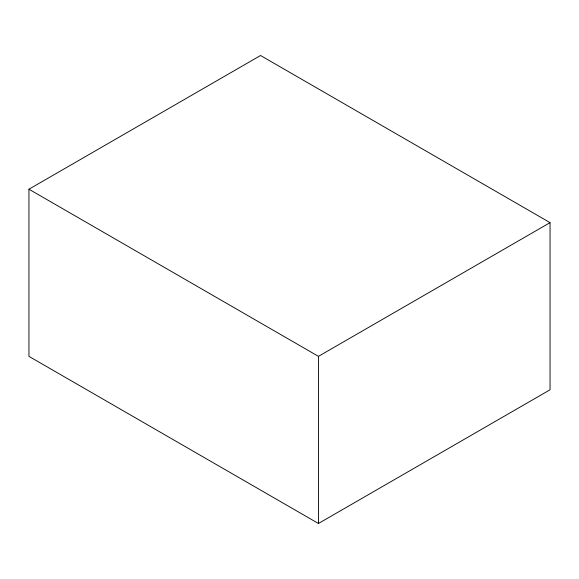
<?xml version="1.0" encoding="UTF-8"?>
<svg xmlns="http://www.w3.org/2000/svg" width="579" height="579" viewBox="0 0 579 579"><rect width="100%" height="100%" fill="white"/><g stroke="black" fill="none" stroke-linecap="round" stroke-linejoin="round"><path stroke-width="0.87" d="M28.95 189.217L260.55 55.504L550.05 222.64L550.05 389.783L318.45 523.496L28.95 356.36L28.95 189.217L318.45 356.353L550.05 222.64M318.45 356.353L318.45 523.496"/></g></svg>
